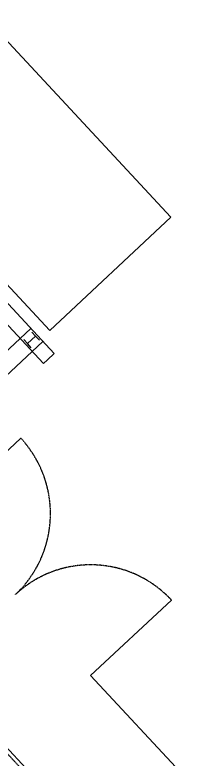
# Model space of a CAD drawing. Extents: x -408 to 1508121, y -29672 to 868845.
# Drawn here: x 1405843 to 1408414, y 370765 to 380854 of the extents above; entities that cross this region are included whole.
import ezdxf

# ---------------------------------------------------------------- set-up
doc = ezdxf.new("R2010")
doc.units = 0
doc.header["$MEASUREMENT"] = 0
doc.linetypes.add('HIDDEN2', pattern=[4, 2.5, -1.5])
for name, color, linetype in [('Conc Hatch', 8, 'Continuous'), ('Fence Plan Exist', 8, 'FENCE-COMPOUND'), ('Gate Exist', 7, 'Continuous'), ('Shelter Exist', 7, 'Continuous'), ('Steelwork Exist', 7, 'Continuous')]:
    doc.layers.add(name, color=color, linetype=linetype)
doc.styles.add('ISOCP', font='isocp.shx')
doc.linetypes.add('FENCE-COMPOUND', pattern='A,12,-3.5,["/",ISOCP,S=2.5,R=0,X=-2.5,Y=-1.25],-0.25', length=15.75)

# ---------------------------------------------------------------- blocks, each defined once
blk = doc.blocks.new('A$C612C4F59')
at = {"layer": 'Shelter Exist'}
for p, q in [((0, 2280), (-3280, 2280)), ((-3280, 2280), (-3280, 0)), ((0, 1830), (0, 2280)), ((-50, 1830), (0, 1830)), ((0, 1800), (0, 1830)), ((0, 930), (-50, 930)), ((0, 0), (0, 930)), ((-3280, 0), (0, 0))]:
    blk.add_line(p, q, dxfattribs=at)
at = {"layer": 'Shelter Exist', "linetype": 'HIDDEN2'}
for p, q in [((-50, 2230), (-3230, 2230)), ((-3230, 2230), (-3230, 50)), ((-50, 1830), (-50, 2230)), ((-50, 50), (-50, 930)), ((-3230, 50), (-50, 50))]:
    blk.add_line(p, q, dxfattribs=at)
at = {"layer": 'Shelter Exist'}
for points in [[(-3280, 1830), (-3880, 1830), (-3880, 1090), (-3280, 1090)], [(-21, 1809), (616, 1173), (637, 1194), (0, 1830)]]:
    blk.add_lwpolyline(points, dxfattribs=at)
for points in [[(-3280, 390), (-3280, 990), (-3530, 990), (-3530, 390)], [(-3280, 200), (-3280, 700), (-3230, 700), (-3230, 200)], [(-50, 200), (-50, 700), (0, 700), (0, 200)]]:
    blk.add_lwpolyline(points, close=True, dxfattribs=at)
at = {"layer": 'Shelter Exist', "linetype": 'HIDDEN2'}
blk.add_arc((0, 1830), 900, 270, 313.1352, dxfattribs=at)

msp = doc.modelspace()

# ---------------------------------------------------------------- linework, layer by layer
at = {"layer": 'Conc Hatch'}
msp.add_lwpolyline([(1405405, 380854), (1407963, 378111), (1406317, 376576), (1403760, 379319)], close=True, dxfattribs=at)
at = {"layer": 'Fence Plan Exist'}
msp.add_line((1406873, 371898), (1408414, 370245), dxfattribs=at)
at = {"layer": 'Gate Exist', "ltscale": 0.5}
for p, q in [((1404827, 374092), (1405924, 375115)), ((1406873, 371898), (1407970, 372921))]:
    msp.add_line(p, q, dxfattribs=at)
at = {"layer": 'Gate Exist', "linetype": 'HIDDEN2', "ltscale": 0.5}
for centre, start, end in [((1404827, 374092), 313, 43), ((1406873, 371898), 43, 133)]:
    msp.add_arc(centre, 1500, start, end, dxfattribs=at)
at = {"layer": 'Steelwork Exist'}
for points in [[(1405017, 377724), (1406379, 376263), (1406288, 376178)], [(1404871, 377587), (1406233, 376127), (1406288, 376178)], [(1404682, 375318), (1406061, 376604)], [(1405964, 376451), (1406015, 376397), (1406125, 376499), (1406074, 376554)], [(1404846, 375142), (1406225, 376428)], [(1406067, 376342), (1406015, 376397), (1406125, 376499), (1406176, 376444)]]:
    msp.add_lwpolyline(points, dxfattribs=at)

# ---------------------------------------------------------------- block references
at = {"layer": 'Shelter Exist', "rotation": 132.9999999959562}
msp.add_blockref('A$C612C4F59', (1404569, 372169), dxfattribs=at)

doc.saveas('drawing.dxf')
